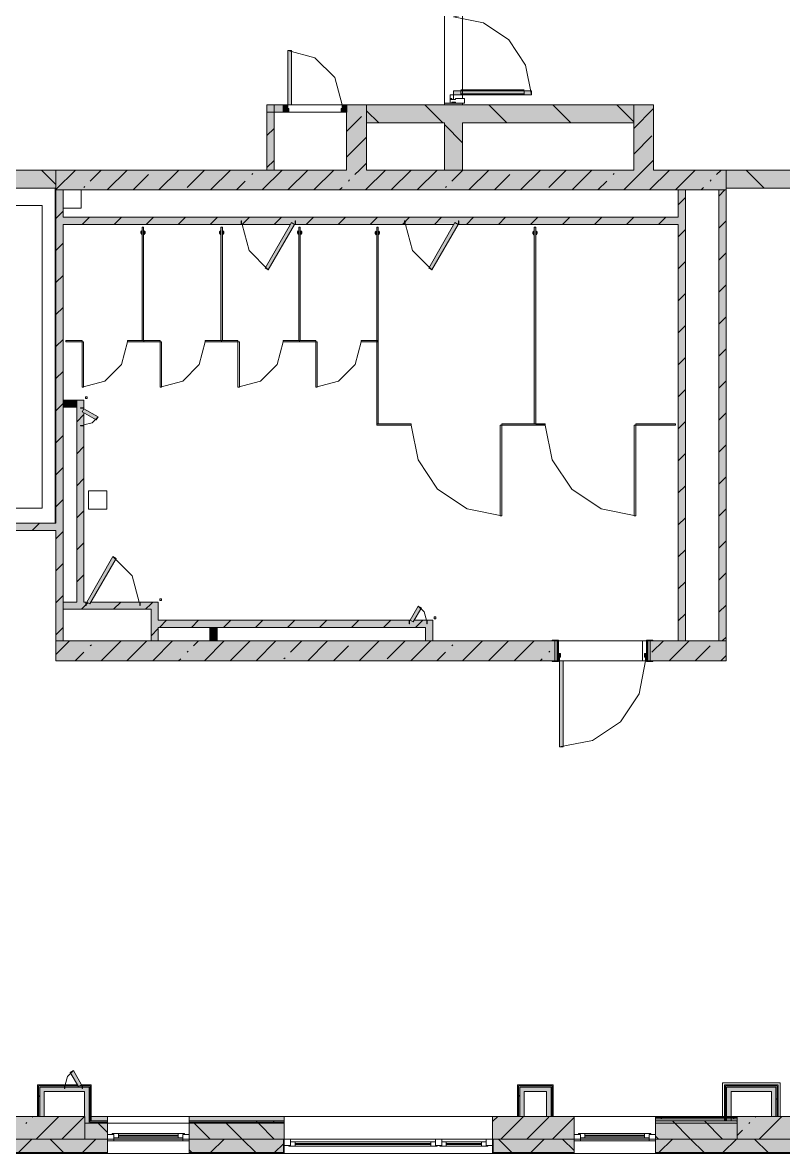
# Model space of a CAD drawing. Header units: millimetres. Extents: x -3817 to 677485, y -22715 to 103890.
# Drawn here: x 14020.1 to 14086.2, y -19605.9 to -19507.6 of the extents above; entities that cross this region are included whole.
import ezdxf

# ---------------------------------------------------------------- set-up
doc = ezdxf.new("R2010")
doc.units = ezdxf.units.MM
doc.layers.add('PDF _Геометрия', color=7, linetype='Continuous', true_color=0x1d1d1d)
doc.layers.add('PDF _Сплошная заливка', color=7, linetype='Continuous', true_color=0xffffff)

msp = doc.modelspace()

# ---------------------------------------------------------------- hatches: boundary and pattern name
at = {"layer": 'PDF _Сплошная заливка', "transparency": 33554559}
h = msp.add_hatch(color=256, dxfattribs=at)
h.paths.add_polyline_path([(14056.741, -19514.742), (14058.315, -19514.742), (14058.315, -19514.585), (14056.741, -19514.585)], flags=0)
h.paths.add_polyline_path([(14057.259, -19499.625), (14058.315, -19499.625), (14058.315, -19498.365), (14056.741, -19498.365), (14056.741, -19499.625)], flags=0)
for points in [[(14048.238, -19520.411), (14049.961, -19520.411), (14049.961, -19514.742), (14048.238, -19514.742), (14048.229, -19520.411)], [(14073.189, -19516.317), (14073.189, -19514.742), (14049.961, -19514.742), (14049.961, -19516.317), (14060.91, -19516.317)], [(14081.228, -19522.144), (14081.228, -19520.411), (14022.962, -19520.411), (14022.962, -19522.144), (14075.517, -19522.144)], [(14077.055, -19561.355), (14077.685, -19561.355), (14077.685, -19522.144), (14077.055, -19522.144), (14077.055, -19549.149)], [(14075.517, -19525.136), (14077.055, -19525.136), (14077.055, -19524.506), (14023.592, -19524.506), (14023.592, -19525.136), (14043.346, -19525.136), (14043.437, -19524.978), (14043.788, -19525.136), (14057.59, -19525.081), (14057.649, -19524.978), (14058, -19525.136), (14060.91, -19525.136)], [(14024.773, -19541.041), (14025.403, -19541.041), (14025.403, -19540.411), (14023.592, -19540.411), (14023.592, -19541.041)], [(14024.773, -19557.969), (14025.403, -19557.953), (14025.403, -19541.522), (14025.246, -19541.431), (14025.403, -19541.041), (14024.773, -19541.041), (14024.773, -19557.953)], [(14025.561, -19558.599), (14031.23, -19558.599), (14031.23, -19557.969), (14026.003, -19557.969), (14025.912, -19558.127), (14025.561, -19557.969), (14023.592, -19557.969), (14023.592, -19558.599), (14024.394, -19558.599)], [(14031.697, -19561.355), (14031.86, -19561.355), (14031.86, -19557.969), (14031.23, -19557.969), (14031.23, -19561.355)], [(14054.73, -19560.174), (14055.087, -19560.174), (14055.087, -19559.544), (14054.112, -19559.544), (14054.021, -19559.701), (14053.749, -19559.544), (14031.86, -19559.544), (14031.86, -19560.174), (14053.749, -19560.174)], [(14021.439, -19602.692), (14021.454, -19602.692), (14021.454, -19600.133), (14021.355, -19600.035), (14021.355, -19602.692)], [(14021.537, -19602.692), (14021.552, -19602.692), (14021.552, -19600.133), (14021.454, -19600.133), (14021.454, -19602.692)], [(14025.843, -19603.184), (14025.942, -19603.086), (14025.942, -19600.133), (14025.843, -19600.133), (14025.843, -19602.692)], [(14025.942, -19603.086), (14026.04, -19603.086), (14026.04, -19600.035), (14025.942, -19600.133), (14025.942, -19602.692)], [(14063.173, -19602.692), (14063.188, -19602.692), (14063.188, -19600.133), (14063.09, -19600.035), (14063.09, -19602.692)], [(14063.271, -19602.692), (14063.287, -19602.692), (14063.287, -19600.133), (14063.188, -19600.133), (14063.188, -19602.692)], [(14066.086, -19602.692), (14066.101, -19602.692), (14066.101, -19600.133), (14066.003, -19600.133), (14066.003, -19602.692)], [(14066.185, -19602.692), (14066.2, -19602.692), (14066.2, -19600.035), (14066.101, -19600.133), (14066.101, -19602.692)], [(14085.642, -19602.692), (14085.657, -19602.692), (14085.657, -19600.133), (14085.559, -19600.133), (14085.559, -19602.692)], [(14082.173, -19602.79), (14082.173, -19602.692), (14075.086, -19602.692), (14075.086, -19602.79), (14075.517, -19602.79)], [(14082.173, -19602.889), (14082.173, -19602.79), (14075.086, -19602.79), (14075.086, -19602.889), (14075.517, -19602.889)], [(14082.821, -19604.66), (14089.259, -19604.66), (14089.259, -19602.692), (14082.173, -19602.692), (14082.173, -19604.66)]]:
    msp.add_hatch(color=256, dxfattribs=at).paths.add_polyline_path(points)
h = msp.add_hatch(color=256, dxfattribs=at)
h.paths.add_polyline_path([(14020.742, -19521.986), (14022.962, -19521.986), (14022.962, -19520.411), (14017.451, -19520.411), (14017.451, -19521.986), (14017.687, -19521.986)], flags=0)
h.paths.add_polyline_path([(14004.223, -19521.986), (14009.577, -19521.986), (14009.577, -19520.411), (14004.223, -19520.411)], flags=0)
h = msp.add_hatch(color=256, dxfattribs=at)
h.paths.add_polyline_path([(14108.668, -19521.986), (14124.691, -19521.986), (14124.691, -19520.411), (14108.668, -19520.411)], flags=0)
h.paths.add_polyline_path([(14090.124, -19521.986), (14097.251, -19521.986), (14097.251, -19520.411), (14081.228, -19520.411), (14081.228, -19521.986)], flags=0)
at = {"layer": 'PDF _Сплошная заливка', "true_color": 0xe2ddcd, "transparency": 33554559}
msp.add_hatch(color=254, dxfattribs=at).paths.add_polyline_path([(14032.013, -19535.356), (14032.013, -19535.23), (14030.596, -19535.23), (14030.596, -19535.356), (14031.697, -19535.356)])
at = {"layer": 'PDF _Сплошная заливка', "transparency": 33554559}
h = msp.add_hatch(color=256, dxfattribs=at)
h.paths.add_polyline_path([(14016.663, -19551.749), (14022.962, -19551.749), (14022.962, -19551.119), (14016.663, -19551.119)], flags=0)
h.paths.add_polyline_path([(14009.183, -19551.749), (14009.183, -19551.119), (14005.798, -19551.119), (14005.798, -19551.749), (14008.947, -19551.749)], flags=0)
h = msp.add_hatch(color=256, dxfattribs=at)
h.paths.add_polyline_path([(14022.962, -19563.087), (14066.347, -19563.087), (14066.347, -19561.355), (14022.962, -19561.355)], flags=0)
h.paths.add_polyline_path([(14081.228, -19563.087), (14081.228, -19561.355), (14074.614, -19561.355), (14074.614, -19563.087), (14075.517, -19563.087)], flags=0)
h = msp.add_hatch(color=256, dxfattribs=at)
h.paths.add_polyline_path([(14025.194, -19600.035), (14025.942, -19600.035), (14026.04, -19599.936), (14025.161, -19599.955), (14025.023, -19600.035)], flags=0)
h.paths.add_polyline_path([(14024.887, -19600.035), (14024.83, -19599.936), (14021.355, -19599.936), (14021.454, -19600.035), (14024.213, -19600.035)], flags=0)
at = {"layer": 'PDF _Сплошная заливка', "true_color": 0xe7e7e7, "transparency": 33554559}
for points in [[(14025.45, -19600.527), (14025.843, -19600.527), (14025.843, -19600.133), (14021.552, -19600.133), (14021.552, -19600.527), (14021.946, -19600.527)], [(14065.609, -19600.527), (14066.003, -19600.527), (14066.003, -19600.133), (14063.287, -19600.133), (14063.287, -19600.527), (14063.68, -19600.527)], [(14085.165, -19600.527), (14085.559, -19600.527), (14085.559, -19600.133), (14081.267, -19600.133), (14081.267, -19600.527), (14081.661, -19600.527)], [(14025.482, -19603.282), (14025.843, -19603.282), (14025.843, -19600.527), (14025.45, -19600.527), (14025.482, -19602.732)]]:
    msp.add_hatch(color=254, dxfattribs=at).paths.add_polyline_path(points)
at = {"layer": 'PDF _Сплошная заливка', "transparency": 33554559}
h = msp.add_hatch(color=256, dxfattribs=at)
h.paths.add_polyline_path([(14217.933, -19604.66), (14220.751, -19604.66), (14220.751, -19603.086), (14216.814, -19603.086), (14216.814, -19604.66)], flags=0)
h.paths.add_polyline_path([(14243.495, -19604.66), (14248.309, -19604.66), (14248.309, -19603.086), (14242.01, -19603.086), (14242.01, -19604.66)], flags=0)
h.paths.add_polyline_path([(14191.618, -19604.66), (14191.618, -19603.086), (14183.35, -19603.086), (14183.35, -19604.66)], flags=0)
h.paths.add_polyline_path([(14138.864, -19604.66), (14149.1, -19604.66), (14149.1, -19603.086), (14138.864, -19603.086)], flags=0)
h.paths.add_polyline_path([(14091.228, -19604.66), (14091.228, -19603.282), (14089.259, -19603.282), (14089.259, -19604.66), (14090.124, -19604.66)], flags=0)
h.paths.add_polyline_path([(14104.731, -19604.66), (14106.581, -19604.66), (14106.581, -19603.282), (14098.314, -19603.282), (14098.314, -19604.66)], flags=0)
h.paths.add_polyline_path([(14174.296, -19604.66), (14176.264, -19604.66), (14176.264, -19603.086), (14174.296, -19603.086)], flags=0)
h.paths.add_polyline_path([(14006.135, -19604.66), (14011.309, -19604.66), (14011.309, -19603.086), (14005.01, -19603.086), (14005.01, -19604.66), (14005.168, -19604.66)], flags=0)
h.paths.add_polyline_path([(14034.537, -19604.66), (14042.804, -19604.66), (14042.804, -19603.282), (14034.537, -19603.282)], flags=0)
h.paths.add_polyline_path([(14025.482, -19604.66), (14027.45, -19604.66), (14027.45, -19603.282), (14025.482, -19603.282)], flags=0)
h.paths.add_polyline_path([(14075.086, -19604.66), (14082.173, -19604.66), (14082.173, -19603.086), (14075.086, -19603.086)], flags=0)
h = msp.add_hatch(color=256, dxfattribs=at)
h.paths.add_polyline_path([(14039, -19603.184), (14042.804, -19603.184), (14042.804, -19603.086), (14034.537, -19603.086), (14034.537, -19603.184), (14035.349, -19603.184)], flags=0)
h.paths.add_polyline_path([(14027.45, -19603.184), (14027.45, -19603.086), (14026.04, -19603.086), (14025.942, -19603.184)], flags=0)
h = msp.add_hatch(color=256, dxfattribs=at)
h.paths.add_polyline_path([(14042.804, -19603.282), (14042.804, -19603.184), (14034.537, -19603.184), (14034.537, -19603.282), (14039, -19603.282)], flags=0)
h.paths.add_polyline_path([(14027.45, -19603.282), (14027.45, -19603.184), (14025.942, -19603.184), (14025.843, -19603.282)], flags=0)
h = msp.add_hatch(color=256, dxfattribs=at)
h.paths.add_polyline_path([(14265.405, -19605.841), (14266.025, -19605.841), (14266.025, -19604.66), (14255.395, -19604.66), (14255.395, -19605.841), (14258.102, -19605.841)], flags=0)
h.paths.add_polyline_path([(14248.309, -19605.841), (14248.309, -19604.66), (14242.01, -19604.66), (14242.01, -19605.841), (14243.495, -19605.841)], flags=0)
h.paths.add_polyline_path([(14144.899, -19605.841), (14149.1, -19605.841), (14149.1, -19604.66), (14138.864, -19604.66), (14138.864, -19605.841), (14141.248, -19605.841)], flags=0)
h.paths.add_polyline_path([(14176.264, -19605.841), (14176.264, -19604.66), (14167.209, -19604.66), (14167.209, -19605.841), (14174.113, -19605.841)], flags=0)
h.paths.add_polyline_path([(14191.618, -19605.841), (14191.618, -19604.66), (14183.35, -19604.66), (14183.35, -19605.841)], flags=0)
h.paths.add_polyline_path([(14209.727, -19605.841), (14220.751, -19605.841), (14220.751, -19604.66), (14209.727, -19604.66)], flags=0)
h.paths.add_polyline_path([(14232.54, -19605.841), (14234.923, -19605.841), (14234.923, -19604.66), (14227.837, -19604.66), (14227.837, -19605.841), (14228.888, -19605.841)], flags=0)
h.paths.add_polyline_path([(14104.731, -19605.841), (14106.581, -19605.841), (14106.581, -19604.66), (14098.314, -19604.66), (14098.314, -19605.841)], flags=0)
h.paths.add_polyline_path([(14124.691, -19605.841), (14131.777, -19605.841), (14131.777, -19604.66), (14124.691, -19604.66)], flags=0)
h.paths.add_polyline_path([(14091.228, -19605.841), (14091.228, -19604.66), (14075.086, -19604.66), (14075.086, -19605.841), (14090.124, -19605.841)], flags=0)
h.paths.add_polyline_path([(14068, -19605.841), (14068, -19604.66), (14060.977, -19604.66), (14060.977, -19605.841), (14064.562, -19605.841)], flags=0)
h.paths.add_polyline_path([(13983.594, -19605.841), (13997.924, -19605.841), (13997.924, -19604.66), (13983.594, -19604.66)], flags=0)
h.paths.add_polyline_path([(14020.742, -19605.841), (14027.45, -19605.841), (14027.45, -19604.66), (14018.396, -19604.66), (14018.396, -19605.841)], flags=0)
h.paths.add_polyline_path([(14009.787, -19605.841), (14011.309, -19605.841), (14011.309, -19604.66), (14005.01, -19604.66), (14005.01, -19605.841), (14006.135, -19605.841)], flags=0)
h.paths.add_polyline_path([(14034.537, -19605.841), (14042.741, -19605.841), (14042.741, -19604.66), (14034.537, -19604.66)], flags=0)

# ---------------------------------------------------------------- linework, layer by layer
at = {"layer": 'PDF _Геометрия', "color": 7, "lineweight": 9}
for points in [[(14057.693, -19514.585), (14056.741, -19514.585), (14056.741, -19499.625), (14057.693, -19499.625)], [(14058.315, -19500.002), (14058.315, -19514.208)], [(14042.726, -19515.372), (14048.229, -19515.372), (14048.229, -19520.411), (14022.962, -19520.411), (14022.962, -19522.144)], [(14023.592, -19522.144), (14081.228, -19522.144), (14081.228, -19520.411), (14074.921, -19520.411), (14074.921, -19514.742), (14073.189, -19514.742), (14073.189, -19520.411), (14058.315, -19520.411), (14058.315, -19516.317), (14073.189, -19516.317), (14073.189, -19514.742), (14049.961, -19514.742), (14049.961, -19516.317), (14056.741, -19516.317), (14056.741, -19520.411), (14049.961, -19520.411), (14049.961, -19514.742), (14048.229, -19514.742), (14043.435, -19514.742)], [(14048.229, -19514.807), (14048.294, -19514.742)], [(14051.028, -19516.317), (14049.961, -19515.25)], [(14056.595, -19516.317), (14055.021, -19514.742)], [(14062.163, -19516.317), (14060.588, -19514.742)], [(14067.731, -19516.317), (14066.156, -19514.742)], [(14073.189, -19516.208), (14071.723, -19514.742)], [(14073.189, -19516.787), (14074.921, -19515.055)], [(14048.229, -19517.052), (14049.523, -19515.757)], [(14058.315, -19518.037), (14056.741, -19516.462)], [(14041.308, -19517.419), (14041.938, -19516.789)], [(14048.229, -19519.297), (14049.961, -19517.564)], [(14073.189, -19519.032), (14074.78, -19517.441)], [(14072.322, -19522.144), (14074.054, -19520.411), (14074.921, -19519.544)], [(14017.687, -19521.986), (14022.962, -19521.986), (14022.962, -19520.411), (14017.687, -19520.411)], [(14022.962, -19521.657), (14021.717, -19520.411)], [(14022.962, -19522.114), (14024.665, -19520.411)], [(14025.951, -19521.37), (14026.91, -19520.411)], [(14027.422, -19522.144), (14029.155, -19520.411)], [(14031.912, -19522.144), (14033.645, -19520.411)], [(14034.37, -19521.931), (14035.89, -19520.411)], [(14036.402, -19522.144), (14038.135, -19520.411)], [(14040.892, -19522.144), (14042.624, -19520.411)], [(14041.308, -19520.202), (14041.938, -19519.573)], [(14043.137, -19522.144), (14044.869, -19520.411)], [(14045.382, -19522.144), (14047.114, -19520.411)], [(14048.962, -19520.809), (14049.359, -19520.411), (14049.961, -19519.809)], [(14049.872, -19522.144), (14051.604, -19520.411)], [(14052.117, -19522.144), (14053.849, -19520.411)], [(14054.362, -19522.144), (14056.094, -19520.411)], [(14056.741, -19520.411), (14058.315, -19520.411)], [(14057.381, -19521.37), (14058.339, -19520.411)], [(14058.852, -19522.144), (14060.584, -19520.411)], [(14063.342, -19522.144), (14065.074, -19520.411)], [(14065.8, -19521.931), (14067.319, -19520.411)], [(14067.832, -19522.144), (14069.564, -19520.411)], [(14074.567, -19522.144), (14076.299, -19520.411)], [(14076.812, -19522.144), (14078.544, -19520.411)], [(14080.392, -19520.809), (14080.789, -19520.411)], [(14084.535, -19521.986), (14082.96, -19520.411)], [(14029.667, -19522.144), (14031.002, -19520.809)], [(14038.647, -19522.144), (14039.421, -19521.37)], [(14039.982, -19520.809), (14040.076, -19520.715)], [(14048.401, -19521.37), (14048.494, -19521.276)], [(14061.097, -19522.144), (14062.432, -19520.809)], [(14070.077, -19522.144), (14070.851, -19521.37)], [(14071.412, -19520.809), (14071.505, -19520.715)], [(14079.831, -19521.37), (14079.924, -19521.276)], [(14058, -19525.136), (14077.055, -19525.136), (14077.055, -19561.355), (14077.685, -19561.355), (14077.685, -19522.144), (14077.055, -19522.144), (14077.055, -19524.506), (14058, -19524.506), (14053.276, -19524.506), (14043.788, -19524.506), (14039.064, -19524.506), (14023.592, -19524.506), (14023.592, -19522.144), (14022.962, -19522.144), (14022.962, -19551.119), (14016.9, -19551.119)], [(14025.167, -19522.144), (14023.592, -19522.144), (14023.592, -19523.718)], [(14025.167, -19522.144), (14023.71, -19522.144), (14025.167, -19522.144)], [(14025.39, -19521.931), (14025.483, -19521.838)], [(14047.627, -19522.144), (14047.84, -19521.931)], [(14056.82, -19521.931), (14056.913, -19521.838)], [(14079.057, -19522.144), (14079.27, -19521.931)], [(14080.598, -19522.669), (14081.124, -19522.144)], [(14077.055, -19523.429), (14077.685, -19522.799)], [(14010.286, -19523.502), (14021.781, -19523.502), (14021.781, -19549.8), (14009.971, -19549.8), (14009.971, -19523.502)], [(14022.962, -19524.629), (14023.592, -19523.999)], [(14066.11, -19561.355), (14023.592, -19561.355), (14023.592, -19541.041), (14024.773, -19541.041), (14024.773, -19540.411), (14023.592, -19540.411), (14023.592, -19525.136), (14039.064, -19525.136), (14043.346, -19525.136)], [(14025.24, -19525.136), (14025.87, -19524.506)], [(14028.024, -19525.136), (14028.654, -19524.506)], [(14030.807, -19525.136), (14031.437, -19524.506)], [(14033.591, -19525.136), (14034.221, -19524.506)], [(14036.375, -19525.136), (14037.005, -19524.506)], [(14039.159, -19525.136), (14039.789, -19524.506)], [(14041.943, -19525.136), (14042.572, -19524.506)], [(14043.788, -19525.136), (14053.276, -19525.136), (14057.558, -19525.136)], [(14044.726, -19525.136), (14045.356, -19524.506)], [(14047.51, -19525.136), (14048.14, -19524.506)], [(14050.294, -19525.136), (14050.924, -19524.506)], [(14053.078, -19525.136), (14053.708, -19524.506)], [(14055.862, -19525.136), (14056.491, -19524.506)], [(14058.645, -19525.136), (14059.275, -19524.506)], [(14061.429, -19525.136), (14062.059, -19524.506)], [(14064.213, -19525.136), (14064.843, -19524.506)], [(14066.997, -19525.136), (14067.627, -19524.506)], [(14069.78, -19525.136), (14070.41, -19524.506)], [(14072.564, -19525.136), (14073.194, -19524.506)], [(14075.348, -19525.136), (14075.978, -19524.506)], [(14080.598, -19525.453), (14081.228, -19524.823)], [(14030.412, -19525.693), (14030.342, -19525.79), (14030.342, -19525.91), (14030.412, -19526.006)], [(14030.442, -19525.766), (14030.407, -19525.85), (14030.442, -19525.934)], [(14030.61, -19525.934), (14030.645, -19525.85), (14030.61, -19525.766)], [(14030.64, -19526.006), (14030.71, -19525.91), (14030.71, -19525.79), (14030.64, -19525.693)], [(14037.259, -19525.693), (14037.189, -19525.79), (14037.189, -19525.91), (14037.259, -19526.006)], [(14037.289, -19525.766), (14037.255, -19525.85), (14037.289, -19525.934)], [(14037.457, -19525.934), (14037.492, -19525.85), (14037.457, -19525.766)], [(14037.487, -19526.006), (14037.557, -19525.91), (14037.557, -19525.79), (14037.487, -19525.693)], [(14044.028, -19525.693), (14043.957, -19525.79), (14043.957, -19525.91), (14044.028, -19526.006)], [(14044.058, -19525.766), (14044.023, -19525.85), (14044.058, -19525.934)], [(14044.226, -19525.934), (14044.26, -19525.85), (14044.226, -19525.766)], [(14044.256, -19526.006), (14044.326, -19525.91), (14044.326, -19525.79), (14044.256, -19525.693)], [(14050.796, -19525.717), (14050.726, -19525.814), (14050.726, -19525.934), (14050.796, -19526.031)], [(14050.826, -19525.79), (14050.791, -19525.874), (14050.826, -19525.958)], [(14050.994, -19525.958), (14051.029, -19525.874), (14050.994, -19525.79)], [(14051.024, -19526.031), (14051.094, -19525.934), (14051.094, -19525.814), (14051.024, -19525.717)], [(14064.501, -19525.717), (14064.43, -19525.814), (14064.43, -19525.934), (14064.501, -19526.031)], [(14064.53, -19525.79), (14064.496, -19525.874), (14064.53, -19525.958)], [(14064.698, -19525.958), (14064.733, -19525.874), (14064.698, -19525.79)], [(14064.728, -19526.031), (14064.799, -19525.934), (14064.799, -19525.814), (14064.728, -19525.717)], [(14077.055, -19526.212), (14077.685, -19525.583)], [(14022.962, -19527.413), (14023.592, -19526.783)], [(14077.055, -19528.996), (14077.685, -19528.366)], [(14080.598, -19528.237), (14081.228, -19527.607)], [(14022.962, -19530.197), (14023.592, -19529.567)], [(14077.055, -19531.78), (14077.685, -19531.15)], [(14080.598, -19531.021), (14081.228, -19530.391)], [(14022.962, -19532.981), (14023.592, -19532.351)], [(14080.598, -19533.805), (14081.228, -19533.175)], [(14077.055, -19534.564), (14077.685, -19533.934)], [(14022.962, -19535.765), (14023.592, -19535.135)], [(14025.242, -19539.293), (14025.242, -19535.356), (14025.368, -19535.356), (14025.368, -19539.293), (14025.242, -19539.293), (14027.21, -19538.765), (14028.651, -19537.324), (14029.179, -19535.356)], [(14032.013, -19539.293), (14032.013, -19535.356), (14032.139, -19535.356), (14032.139, -19539.293), (14032.013, -19539.293), (14033.982, -19538.765), (14035.423, -19537.324), (14035.95, -19535.356)], [(14038.785, -19539.293), (14038.785, -19535.356), (14038.911, -19535.356), (14038.911, -19539.293), (14038.785, -19539.293), (14040.753, -19538.765), (14042.194, -19537.324), (14042.721, -19535.356)], [(14045.556, -19539.293), (14045.556, -19535.356), (14045.682, -19535.356), (14045.682, -19539.293), (14045.556, -19539.293), (14047.524, -19538.765), (14048.965, -19537.324), (14049.493, -19535.356)], [(14080.598, -19536.588), (14081.228, -19535.958)], [(14077.055, -19537.348), (14077.685, -19536.718)], [(14022.962, -19538.548), (14023.592, -19537.918)], [(14080.598, -19539.372), (14081.228, -19538.742)], [(14077.055, -19540.131), (14077.685, -19539.502)], [(14022.962, -19541.332), (14023.592, -19540.702), (14023.884, -19540.411), (14023.592, -19540.702)], [(14025.403, -19541.159), (14025.403, -19541.041), (14025.403, -19540.411), (14023.592, -19540.411), (14023.592, -19541.041), (14024.773, -19541.041), (14024.773, -19557.969), (14023.592, -19557.969), (14023.592, -19558.599), (14025.561, -19558.599), (14030.285, -19558.599), (14031.23, -19558.599), (14031.23, -19561.355), (14031.86, -19561.355), (14031.86, -19560.174), (14055.087, -19560.174), (14055.087, -19561.355), (14055.717, -19561.355), (14055.717, -19559.544), (14055.087, -19559.544), (14055.245, -19559.544)], [(14024.773, -19542.655), (14024.773, -19541.08)], [(14024.773, -19542.305), (14025.403, -19541.675)], [(14025.561, -19557.969), (14025.403, -19557.969), (14025.403, -19541.522), (14025.403, -19542.655)], [(14080.598, -19542.156), (14081.228, -19541.526)], [(14053.839, -19542.592), (14054.439, -19545.605), (14056.145, -19548.159), (14058.7, -19549.866), (14061.713, -19550.465), (14061.587, -19550.465), (14061.587, -19542.592), (14061.713, -19542.592), (14061.713, -19550.465)], [(14065.492, -19542.592), (14066.092, -19545.605), (14067.798, -19548.159), (14070.353, -19549.866), (14073.366, -19550.465), (14073.24, -19550.465), (14073.24, -19542.592), (14073.366, -19542.592), (14073.366, -19550.465)], [(14077.055, -19542.915), (14077.685, -19542.285)], [(14022.962, -19544.116), (14023.592, -19543.486)], [(14024.773, -19545.089), (14025.403, -19544.459)], [(14077.055, -19545.699), (14077.685, -19545.069)], [(14080.598, -19544.94), (14081.228, -19544.31)], [(14022.962, -19546.9), (14023.592, -19546.27)], [(14024.773, -19547.872), (14025.403, -19547.243)], [(14077.055, -19548.483), (14077.685, -19547.853)], [(14080.598, -19547.723), (14081.228, -19547.093)], [(14022.962, -19549.683), (14023.592, -19549.054)], [(14080.598, -19550.507), (14081.228, -19549.877)], [(14024.773, -19550.656), (14025.403, -19550.026)], [(14077.055, -19551.267), (14077.685, -19550.637)], [(14016.9, -19551.749), (14022.962, -19551.749), (14022.962, -19561.355), (14023.592, -19561.355)], [(14020.897, -19551.749), (14021.527, -19551.119)], [(14022.962, -19552.467), (14023.592, -19551.837)], [(14024.773, -19553.44), (14025.403, -19552.81)], [(14080.598, -19553.291), (14081.228, -19552.661)], [(14077.055, -19554.05), (14077.685, -19553.42)], [(14022.962, -19555.251), (14023.592, -19554.621)], [(14024.773, -19556.224), (14025.403, -19555.594)], [(14080.598, -19556.075), (14081.228, -19555.445)], [(14077.055, -19556.834), (14077.685, -19556.204)], [(14022.962, -19558.035), (14023.592, -19557.405)], [(14025.182, -19558.599), (14025.749, -19558.032)], [(14053.749, -19559.544), (14031.86, -19559.544), (14031.86, -19557.969), (14031.23, -19557.969), (14030.285, -19557.969), (14026.003, -19557.969)], [(14027.966, -19558.599), (14028.596, -19557.969)], [(14030.75, -19558.599), (14031.23, -19558.119), (14031.379, -19557.969)], [(14080.598, -19558.859), (14081.228, -19558.229)], [(14031.959, -19560.174), (14032.588, -19559.544)], [(14034.742, -19560.174), (14035.372, -19559.544)], [(14037.526, -19560.174), (14038.156, -19559.544)], [(14040.31, -19560.174), (14040.94, -19559.544)], [(14043.094, -19560.174), (14043.724, -19559.544)], [(14045.877, -19560.174), (14046.507, -19559.544)], [(14048.661, -19560.174), (14049.291, -19559.544)], [(14051.445, -19560.174), (14052.075, -19559.544)], [(14054.229, -19560.174), (14054.859, -19559.544)], [(14077.055, -19559.618), (14077.685, -19558.988)], [(14022.962, -19560.819), (14023.592, -19560.189)], [(14031.23, -19560.903), (14031.86, -19560.273)], [(14036.345, -19561.355), (14036.968, -19560.732)], [(14055.087, -19560.174), (14053.67, -19560.174)], [(14022.962, -19562.523), (14024.131, -19561.355)], [(14022.962, -19561.355), (14022.962, -19563.087), (14066.11, -19563.087)], [(14025.951, -19561.779), (14026.044, -19561.686)], [(14026.889, -19563.087), (14028.621, -19561.355)], [(14029.134, -19563.087), (14030.866, -19561.355)], [(14031.379, -19563.087), (14033.111, -19561.355)], [(14034.931, -19561.779), (14035.356, -19561.355)], [(14035.869, -19563.087), (14037.601, -19561.355)], [(14038.114, -19563.087), (14039.846, -19561.355)], [(14040.359, -19563.087), (14042.091, -19561.355)], [(14043.35, -19562.341), (14044.336, -19561.355)], [(14044.849, -19563.087), (14046.581, -19561.355)], [(14047.093, -19563.087), (14048.401, -19561.779)], [(14049.338, -19563.087), (14051.071, -19561.355)], [(14051.768, -19562.902), (14053.316, -19561.355)], [(14053.828, -19563.087), (14055.561, -19561.355)], [(14057.381, -19561.779), (14057.474, -19561.686)], [(14058.318, -19563.087), (14060.051, -19561.355)], [(14060.563, -19563.087), (14062.296, -19561.355)], [(14062.808, -19563.087), (14064.541, -19561.355)], [(14066.347, -19563.087), (14066.347, -19561.355)], [(14066.662, -19561.355), (14074.299, -19561.355)], [(14074.614, -19561.355), (14074.614, -19563.087)], [(14074.78, -19562.341), (14075.766, -19561.355)], [(14074.85, -19563.087), (14081.228, -19563.087), (14081.228, -19561.355), (14080.598, -19561.355), (14077.685, -19561.355)], [(14077.055, -19561.355), (14074.85, -19561.355)], [(14076.278, -19563.087), (14078.011, -19561.355)], [(14078.523, -19563.087), (14079.831, -19561.779)], [(14080.886, -19561.355), (14081.228, -19561.012)], [(14024.644, -19563.087), (14025.39, -19562.341)], [(14034.37, -19562.341), (14034.463, -19562.247)], [(14056.073, -19563.087), (14056.82, -19562.341)], [(14065.8, -19562.341), (14065.893, -19562.247)], [(14080.768, -19563.087), (14081.228, -19562.627)], [(14033.624, -19563.087), (14033.809, -19562.902)], [(14042.789, -19562.902), (14042.882, -19562.809)], [(14065.053, -19563.087), (14065.238, -19562.902)], [(14074.299, -19563.087), (14067.055, -19563.087)], [(14005.955, -19602.692), (14021.355, -19602.692), (14021.355, -19600.527), (14021.355, -19600.035), (14021.355, -19599.936), (14024.83, -19599.936), (14023.698, -19599.936)], [(14021.454, -19602.692), (14021.454, -19600.527), (14021.454, -19600.133), (14021.454, -19600.035), (14024.887, -19600.035)], [(14021.552, -19602.692), (14021.552, -19600.527), (14021.552, -19600.133), (14025.843, -19600.133), (14025.843, -19600.527), (14025.843, -19602.692), (14025.843, -19603.184), (14025.843, -19603.282), (14027.45, -19603.282), (14027.45, -19602.692), (14026.04, -19602.692), (14063.09, -19602.692), (14063.09, -19600.527), (14063.09, -19600.035)], [(14025.023, -19600.035), (14025.942, -19600.035), (14025.942, -19600.133), (14025.942, -19600.527), (14025.942, -19602.692), (14025.942, -19603.086), (14025.942, -19603.184), (14027.45, -19603.184)], [(14025.194, -19599.936), (14026.04, -19599.936), (14026.04, -19600.035), (14026.04, -19600.527), (14026.04, -19602.692), (14026.04, -19603.086), (14027.45, -19603.086)], [(14063.09, -19600.527), (14063.09, -19600.035), (14063.09, -19599.936), (14066.2, -19599.936), (14066.2, -19600.035), (14066.2, -19600.527), (14066.2, -19602.692), (14081.07, -19602.692)], [(14063.188, -19602.692), (14063.188, -19600.527), (14063.188, -19600.133), (14063.188, -19600.035), (14066.101, -19600.035), (14066.101, -19600.133), (14066.101, -19600.527), (14066.101, -19602.692)], [(14066.003, -19602.692), (14066.003, -19600.527), (14066.003, -19600.133), (14063.287, -19600.133), (14063.287, -19600.527), (14063.287, -19602.692)], [(14081.661, -19602.692), (14085.165, -19602.692), (14085.165, -19600.527), (14081.661, -19600.527), (14081.661, -19603.086), (14081.07, -19603.086), (14081.07, -19600.527), (14081.07, -19600.035), (14081.07, -19599.936), (14085.755, -19599.936), (14085.755, -19600.035), (14085.755, -19600.527), (14085.755, -19602.692), (14124.526, -19602.692), (14124.533, -19602.692), (14124.691, -19602.692)], [(14081.169, -19603.086), (14081.169, -19600.527), (14081.169, -19600.133), (14081.169, -19600.035), (14085.657, -19600.035), (14085.657, -19600.133), (14085.657, -19600.527), (14085.657, -19602.692)], [(14085.559, -19602.692), (14085.559, -19600.527), (14085.559, -19600.133), (14081.267, -19600.133), (14081.267, -19600.527), (14081.267, -19603.086)], [(14021.552, -19600.977), (14021.454, -19600.878), (14021.355, -19600.78)], [(14025.273, -19600.527), (14023.698, -19600.527)], [(14063.287, -19600.954), (14063.188, -19600.856), (14063.09, -19600.757)], [(14085.559, -19601.223), (14085.657, -19601.124), (14085.755, -19601.026)], [(14081.267, -19602.232), (14081.169, -19602.134), (14081.07, -19602.035)], [(14020.9, -19602.75), (14020.959, -19602.692)], [(14021.235, -19604.66), (14023.204, -19602.692)], [(14023.48, -19604.66), (14025.448, -19602.692)], [(14025.843, -19602.478), (14025.942, -19602.38), (14026.04, -19602.281)], [(14034.537, -19605.865), (14036.937, -19605.865), (14042.765, -19605.865), (14042.765, -19604.66), (14042.804, -19604.66), (14042.804, -19605.904), (14034.537, -19605.904), (14034.537, -19604.66), (14042.741, -19604.66), (14042.765, -19604.66), (14042.804, -19604.66), (14042.804, -19603.282), (14034.537, -19603.282), (14034.537, -19602.692), (14042.804, -19602.692), (14042.804, -19603.282), (14034.537, -19603.282), (14034.537, -19604.66), (14034.537, -19605.904), (14038.474, -19605.904)], [(14034.537, -19603.086), (14042.804, -19603.086)], [(14041.939, -19604.66), (14040.561, -19603.282), (14040.462, -19603.184), (14040.364, -19603.086)], [(14041.742, -19603.282), (14041.84, -19603.184), (14041.939, -19603.086)], [(14060.914, -19603.146), (14061.368, -19602.692)], [(14061.645, -19604.66), (14063.613, -19602.692)], [(14063.89, -19604.66), (14065.8, -19602.75)], [(14066.135, -19604.66), (14068, -19602.795)], [(14072.724, -19605.904), (14075.086, -19605.904), (14075.086, -19604.66), (14075.086, -19603.086), (14082.173, -19603.086), (14082.173, -19604.66), (14075.086, -19604.66), (14075.086, -19605.904), (14091.228, -19605.904), (14091.228, -19604.66), (14098.314, -19604.66), (14091.228, -19604.66), (14091.228, -19605.904), (14095.952, -19605.904)], [(14082.173, -19602.79), (14075.086, -19602.79)], [(14082.173, -19602.889), (14075.086, -19602.889)], [(14075.541, -19602.889), (14075.639, -19602.79), (14075.738, -19602.692)], [(14079.309, -19605.841), (14078.128, -19604.66), (14076.553, -19603.086)], [(14080.912, -19604.66), (14079.337, -19603.086)], [(14081.924, -19602.889), (14081.825, -19602.79), (14081.727, -19602.692)], [(14082.173, -19603.138), (14082.121, -19603.086)], [(14083.76, -19602.75), (14083.818, -19602.692)], [(14084.095, -19604.66), (14086.063, -19602.692)], [(14027.45, -19604.66), (14034.537, -19604.66), (14027.45, -19604.66), (14025.482, -19604.66), (14018.396, -19604.66), (14018.396, -19605.904), (14027.45, -19605.904), (14027.45, -19604.66), (14025.482, -19604.66), (14025.482, -19603.282), (14027.45, -19603.282), (14027.45, -19604.66), (14027.45, -19605.904), (14032.175, -19605.904)], [(14020.339, -19603.312), (14020.432, -19603.218)], [(14027.45, -19604.091), (14026.642, -19603.282)], [(14034.537, -19603.184), (14042.804, -19603.184)], [(14036.371, -19604.66), (14034.993, -19603.282)], [(14040.336, -19605.841), (14039.155, -19604.66), (14037.777, -19603.282)], [(14082.173, -19604.337), (14082.637, -19603.873)], [(14083.198, -19603.312), (14083.292, -19603.218)], [(14019.696, -19605.841), (14020.877, -19604.66)], [(14023.633, -19605.841), (14022.452, -19604.66)], [(14025.264, -19605.841), (14026.445, -19604.66)], [(14028.001, -19604.251), (14027.45, -19604.251)], [(14027.45, -19604.802), (14034.537, -19604.802)], [(14027.844, -19604.172), (14034.143, -19604.172)], [(14028.395, -19604.172), (14028.395, -19604.566)], [(14028.395, -19604.33), (14033.592, -19604.33)], [(14033.592, -19604.408), (14028.395, -19604.408)], [(14033.592, -19604.172), (14033.592, -19604.566)], [(14034.537, -19604.251), (14033.986, -19604.251)], [(14042.765, -19604.66), (14042.741, -19604.66), (14042.741, -19605.841), (14036.937, -19605.841), (14034.537, -19605.841)], [(14042.741, -19604.66), (14036.937, -19604.66), (14034.537, -19604.66)], [(14036.399, -19605.841), (14037.58, -19604.66)], [(14041.967, -19605.841), (14042.741, -19605.067)], [(14060.91, -19604.66), (14042.804, -19604.66), (14060.914, -19604.66)], [(14043.355, -19604.66), (14060.363, -19604.66)], [(14043.749, -19605.29), (14043.749, -19604.897)], [(14043.749, -19605.054), (14055.56, -19605.054)], [(14055.56, -19605.29), (14055.56, -19604.897)], [(14056.898, -19605.29), (14056.898, -19604.897)], [(14056.898, -19605.054), (14059.969, -19605.054)], [(14059.969, -19605.29), (14059.969, -19604.897)], [(14060.953, -19604.66), (14060.953, -19605.865), (14063.314, -19605.865), (14068, -19605.865)], [(14060.977, -19604.66), (14060.977, -19605.841), (14063.314, -19605.841), (14068, -19605.841)], [(14062.606, -19605.841), (14061.425, -19604.66)], [(14064.237, -19605.841), (14065.418, -19604.66)], [(14068, -19605.668), (14066.993, -19604.66)], [(14068.551, -19604.251), (14068, -19604.251)], [(14068, -19604.66), (14075.086, -19604.66), (14068, -19604.66), (14068, -19605.904), (14070.362, -19605.904)], [(14068, -19604.802), (14075.086, -19604.802)], [(14068.394, -19604.172), (14074.693, -19604.172)], [(14068.945, -19604.172), (14068.945, -19604.566)], [(14068.945, -19604.33), (14074.142, -19604.33)], [(14074.142, -19604.408), (14068.945, -19604.408)], [(14074.142, -19604.172), (14074.142, -19604.566)], [(14075.086, -19604.251), (14074.535, -19604.251)], [(14075.344, -19604.66), (14075.086, -19604.403)], [(14091.228, -19604.66), (14089.259, -19604.66), (14082.173, -19604.66), (14075.086, -19604.66)], [(14075.372, -19605.841), (14076.553, -19604.66)], [(14080.94, -19605.841), (14082.121, -19604.66)], [(14084.876, -19605.841), (14083.695, -19604.66)], [(14018.396, -19605.841), (14027.45, -19605.841)], [(14018.396, -19605.865), (14027.45, -19605.865)], [(14034.537, -19605.904), (14027.45, -19605.904)], [(14034.768, -19605.841), (14034.537, -19605.61)], [(14040.836, -19605.904), (14045.56, -19605.904)], [(14042.804, -19605.211), (14043.355, -19605.211)], [(14056.111, -19605.29), (14043.198, -19605.29)], [(14055.56, -19605.133), (14043.749, -19605.133)], [(14053.827, -19605.904), (14056.188, -19605.904)], [(14060.52, -19605.29), (14056.347, -19605.29)], [(14059.969, -19605.133), (14056.898, -19605.133)], [(14058.55, -19605.904), (14060.91, -19605.904)], [(14060.363, -19605.211), (14060.914, -19605.211)], [(14075.086, -19605.904), (14068, -19605.904)], [(14075.086, -19605.841), (14091.228, -19605.841)], [(14075.086, -19605.865), (14091.228, -19605.865)]]:
    msp.add_lwpolyline(points, dxfattribs=at)
at = {"layer": 'PDF _Геометрия', "color": 253, "lineweight": 9, "true_color": 0xaaaaaa}
for points in [[(14057.221, -19513.876), (14057.536, -19513.876), (14057.221, -19513.876), (14057.536, -19513.876), (14057.221, -19513.876), (14057.221, -19514.27), (14057.221, -19513.93), (14057.221, -19514.27), (14057.536, -19514.27), (14057.536, -19513.876), (14064.307, -19513.876), (14063.792, -19511.285), (14062.324, -19509.088), (14060.127, -19507.62), (14057.536, -19507.105), (14060.127, -19506.589), (14062.324, -19505.121), (14063.792, -19502.925), (14064.307, -19500.333), (14057.536, -19500.333), (14057.221, -19500.333), (14057.221, -19499.94), (14057.536, -19499.94)], [(14047.844, -19514.742), (14047.211, -19512.38), (14045.482, -19510.651), (14043.12, -19510.018)], [(14063.677, -19513.451), (14058.166, -19513.451)], [(14058.166, -19513.876), (14058.166, -19513.522)], [(14063.677, -19513.876), (14063.677, -19513.522)], [(14057.221, -19513.93), (14057.221, -19514.27)], [(14057.536, -19514.27), (14057.536, -19513.93)], [(14063.677, -19513.797), (14058.166, -19513.797)], [(14041.938, -19520.411), (14048.229, -19520.411), (14048.229, -19515.372)], [(14047.923, -19515.372), (14043.041, -19515.372), (14047.923, -19515.372)], [(14043.435, -19514.742), (14047.923, -19514.742), (14043.12, -19514.742)], [(14048.229, -19514.742), (14056.741, -19514.742)], [(14058.315, -19514.742), (14074.921, -19514.742), (14074.921, -19520.411), (14097.265, -19520.411)], [(14017.687, -19520.411), (14041.308, -19520.411)], [(14016.9, -19551.108), (14022.884, -19551.108), (14022.884, -19521.986)], [(14066.185, -19602.692), (14080.913, -19602.692), (14080.913, -19599.771), (14085.921, -19599.771), (14085.921, -19602.692), (14124.533, -19602.692), (14124.533, -19521.986), (14108.668, -19521.986), (14108.668, -19521.642)], [(14097.251, -19521.642), (14097.251, -19521.986), (14081.228, -19521.986)], [(14043.346, -19525.136), (14023.592, -19525.136), (14023.592, -19540.411), (14025.403, -19540.411), (14025.403, -19541.159)], [(14039.143, -19525.136), (14039.755, -19527.419), (14041.426, -19529.09)], [(14057.558, -19525.136), (14043.71, -19525.136)], [(14053.355, -19525.136), (14053.967, -19527.419), (14055.638, -19529.09)], [(14077.055, -19561.355), (14077.055, -19525.136), (14057.922, -19525.136)], [(14081.228, -19531.539), (14081.228, -19563.087), (14074.85, -19563.087)], [(14025.403, -19541.522), (14025.403, -19557.953)], [(14025.403, -19542.576), (14026.112, -19542.386), (14026.631, -19541.867)], [(14065.874, -19563.087), (14066.11, -19563.087), (14022.962, -19563.087), (14022.962, -19551.749), (14016.9, -19551.749)], [(14030.206, -19557.969), (14029.594, -19555.686), (14027.923, -19554.014)], [(14026.003, -19557.969), (14031.86, -19557.969)], [(14055.166, -19559.544), (14054.976, -19558.835), (14054.457, -19558.316)], [(14031.86, -19559.544), (14053.749, -19559.544)], [(14054.112, -19559.544), (14055.717, -19559.544), (14055.717, -19561.355), (14065.874, -19561.355)], [(14074.299, -19563.087), (14067.055, -19563.087), (14073.945, -19563.087), (14073.945, -19561.355), (14074.299, -19561.355)], [(14074.85, -19561.355), (14075.517, -19561.355)], [(14074.22, -19563.087), (14073.651, -19565.95), (14072.029, -19568.376), (14069.603, -19569.998), (14066.74, -19570.567)], [(14023.777, -19599.936), (14023.967, -19599.227), (14024.485, -19598.709)], [(14085.921, -19602.692), (14085.921, -19599.771), (14080.913, -19599.771), (14080.913, -19602.692)], [(14006.135, -19602.692), (14020.994, -19602.692), (14021.355, -19602.692)], [(14021.946, -19602.692), (14025.45, -19602.692)], [(14026.04, -19602.692), (14063.09, -19602.692)], [(14063.68, -19602.692), (14065.609, -19602.692)]]:
    msp.add_lwpolyline(points, dxfattribs=at)
for points in [[(14043.12, -19510.018), (14043.12, -19514.742), (14043.435, -19514.742), (14043.435, -19510.018)], [(14057.536, -19513.522), (14057.536, -19513.876), (14064.307, -19513.876), (14064.307, -19513.522), (14057.536, -19513.522), (14057.536, -19513.876), (14064.307, -19513.876), (14064.307, -19513.522)], [(14057.536, -19513.93), (14057.536, -19514.27)], [(14042.923, -19515.372), (14042.923, -19514.742), (14042.726, -19514.742), (14042.726, -19515.372)], [(14043.12, -19514.742), (14042.923, -19514.742), (14042.923, -19515.372), (14043.199, -19515.372), (14043.199, -19515.057), (14043.12, -19515.057)], [(14047.844, -19514.742), (14047.844, -19515.057), (14047.766, -19515.057), (14047.766, -19515.372), (14048.041, -19515.372), (14048.041, -19514.742)], [(14048.041, -19515.372), (14048.238, -19515.372), (14048.238, -19514.742), (14048.041, -19514.742)], [(14025.167, -19523.718), (14025.167, -19522.144), (14023.592, -19522.144), (14023.592, -19523.718)], [(14025.167, -19522.144), (14025.167, -19523.718), (14023.592, -19523.718), (14023.592, -19522.144)], [(14025.167, -19523.718), (14025.167, -19522.144), (14023.592, -19522.144), (14023.592, -19523.718)], [(14025.167, -19522.144), (14025.167, -19523.718), (14023.592, -19523.718), (14023.592, -19522.144)], [(14039.103, -19524.821), (14039.064, -19524.821), (14039.064, -19525.136), (14039.103, -19525.136)], [(14041.426, -19529.09), (14043.71, -19525.136), (14043.437, -19524.978), (14041.153, -19528.933)], [(14043.749, -19524.821), (14043.749, -19525.136), (14043.788, -19525.136), (14043.788, -19524.821)], [(14053.316, -19524.821), (14053.276, -19524.821), (14053.276, -19525.136), (14053.316, -19525.136)], [(14055.638, -19529.09), (14057.922, -19525.136), (14057.649, -19524.978), (14055.366, -19528.933)], [(14057.961, -19524.821), (14057.961, -19525.136), (14058, -19525.136), (14058, -19524.821)], [(14025.088, -19541.119), (14025.403, -19541.119), (14025.403, -19541.08), (14025.088, -19541.08)], [(14026.631, -19541.867), (14025.403, -19541.159), (14025.246, -19541.431), (14026.473, -19542.14)], [(14025.088, -19542.615), (14025.088, -19542.655), (14025.403, -19542.655), (14025.403, -19542.615)], [(14025.803, -19549.89), (14025.803, -19548.315), (14027.378, -19548.315), (14027.378, -19549.89)], [(14027.923, -19554.014), (14025.639, -19557.969), (14025.912, -19558.127), (14028.196, -19554.172)], [(14025.6, -19558.284), (14025.6, -19557.969), (14025.561, -19557.969), (14025.561, -19558.284)], [(14030.245, -19558.284), (14030.285, -19558.284), (14030.285, -19557.969), (14030.245, -19557.969)], [(14054.457, -19558.316), (14053.749, -19559.544), (14054.021, -19559.701), (14054.73, -19558.474)], [(14053.709, -19559.859), (14053.709, -19559.544), (14053.67, -19559.544), (14053.67, -19559.859)], [(14055.205, -19559.859), (14055.245, -19559.859), (14055.245, -19559.544), (14055.205, -19559.544)], [(14066.662, -19561.292), (14066.11, -19561.292), (14066.11, -19561.355), (14066.662, -19561.355)], [(14066.543, -19561.355), (14066.347, -19561.355), (14066.347, -19563.087), (14066.543, -19563.087)], [(14066.662, -19561.355), (14066.543, -19561.355), (14066.543, -19562.457), (14066.662, -19562.457)], [(14074.299, -19561.292), (14074.299, -19561.355), (14074.85, -19561.355), (14074.85, -19561.292)], [(14074.299, -19561.355), (14074.299, -19562.457), (14074.417, -19562.457), (14074.417, -19561.355)], [(14074.417, -19561.355), (14074.417, -19563.087), (14074.614, -19563.087), (14074.614, -19561.355)], [(14066.74, -19563.087), (14066.74, -19562.772), (14066.819, -19562.772), (14066.819, -19562.457), (14066.543, -19562.457), (14066.543, -19563.087)], [(14074.22, -19563.087), (14074.417, -19563.087), (14074.417, -19562.457), (14074.142, -19562.457), (14074.142, -19562.772), (14074.22, -19562.772)], [(14066.662, -19563.087), (14066.11, -19563.087), (14066.11, -19563.15), (14066.662, -19563.15)], [(14066.662, -19563.079), (14066.543, -19563.079), (14066.543, -19563.087), (14066.662, -19563.087)], [(14066.74, -19570.567), (14067.055, -19570.567), (14067.055, -19563.087), (14066.74, -19563.087)], [(14074.299, -19563.079), (14074.299, -19563.087), (14074.417, -19563.087), (14074.417, -19563.079)], [(14074.299, -19563.087), (14074.299, -19563.15), (14074.85, -19563.15), (14074.85, -19563.087)], [(14024.485, -19598.709), (14024.213, -19598.866), (14024.921, -19600.094), (14025.194, -19599.936)], [(14023.737, -19600.251), (14023.737, -19599.936), (14023.698, -19599.936), (14023.698, -19600.251)], [(14025.233, -19600.251), (14025.273, -19600.251), (14025.273, -19599.936), (14025.233, -19599.936)]]:
    msp.add_lwpolyline(points, close=True, dxfattribs=at)
at = {"layer": 'PDF _Геометрия', "color": 7, "lineweight": 9}
for points in [[(14058.315, -19514.742), (14058.315, -19514.585), (14056.741, -19514.585), (14056.741, -19514.742)], [(14057.378, -19514.585), (14057.378, -19514.506), (14057.693, -19514.506), (14057.693, -19514.585), (14058.481, -19514.585), (14058.481, -19514.191), (14057.693, -19514.191), (14057.693, -19514.27), (14057.378, -19514.27), (14057.378, -19514.191), (14057.245, -19514.191), (14057.245, -19514.585)], [(14041.938, -19520.411), (14041.938, -19514.742), (14041.308, -19514.742), (14041.308, -19520.411)], [(14041.308, -19515.372), (14042.726, -19515.372), (14042.726, -19514.742), (14041.308, -19514.742)], [(14097.251, -19520.411), (14081.228, -19520.411), (14081.228, -19521.986), (14097.251, -19521.986)], [(14081.228, -19561.355), (14081.228, -19522.144), (14080.598, -19522.144), (14080.598, -19561.355)], [(14030.463, -19525.388), (14030.463, -19535.23), (14030.589, -19535.23), (14030.589, -19525.388)], [(14037.31, -19525.388), (14037.31, -19535.23), (14037.436, -19535.23), (14037.436, -19525.388)], [(14044.079, -19525.388), (14044.079, -19535.23), (14044.205, -19535.23), (14044.205, -19525.388)], [(14050.847, -19525.38), (14050.847, -19542.466), (14050.973, -19542.466), (14050.973, -19525.38)], [(14064.551, -19525.38), (14064.551, -19542.466), (14064.677, -19542.466), (14064.677, -19525.38)], [(14030.428, -19525.948), (14030.388, -19525.85), (14030.428, -19525.752), (14030.388, -19525.85)], [(14030.463, -19525.749), (14030.408, -19525.839), (14030.446, -19525.937), (14030.463, -19525.95)], [(14030.589, -19525.95), (14030.644, -19525.86), (14030.606, -19525.762), (14030.589, -19525.749)], [(14030.624, -19525.752), (14030.664, -19525.85), (14030.624, -19525.948), (14030.664, -19525.85)], [(14037.275, -19525.948), (14037.235, -19525.85), (14037.275, -19525.752), (14037.235, -19525.85)], [(14037.31, -19525.749), (14037.255, -19525.839), (14037.293, -19525.937), (14037.31, -19525.95)], [(14037.436, -19525.95), (14037.491, -19525.86), (14037.453, -19525.762), (14037.436, -19525.749)], [(14037.471, -19525.752), (14037.512, -19525.85), (14037.471, -19525.948), (14037.512, -19525.85)], [(14044.044, -19525.948), (14044.003, -19525.85), (14044.044, -19525.752), (14044.003, -19525.85)], [(14044.079, -19525.749), (14044.024, -19525.839), (14044.062, -19525.937), (14044.079, -19525.95)], [(14044.205, -19525.95), (14044.26, -19525.86), (14044.222, -19525.762), (14044.205, -19525.749)], [(14044.239, -19525.752), (14044.28, -19525.85), (14044.239, -19525.948), (14044.28, -19525.85)], [(14050.812, -19525.972), (14050.772, -19525.874), (14050.812, -19525.776), (14050.772, -19525.874)], [(14050.847, -19525.773), (14050.792, -19525.863), (14050.83, -19525.961), (14050.847, -19525.974)], [(14050.973, -19525.974), (14051.028, -19525.885), (14050.99, -19525.786), (14050.973, -19525.773)], [(14051.008, -19525.776), (14051.048, -19525.874), (14051.008, -19525.972), (14051.048, -19525.874)], [(14064.517, -19525.972), (14064.476, -19525.874), (14064.517, -19525.776), (14064.476, -19525.874)], [(14064.551, -19525.773), (14064.496, -19525.863), (14064.534, -19525.961), (14064.551, -19525.974)], [(14064.677, -19525.974), (14064.733, -19525.885), (14064.695, -19525.786), (14064.677, -19525.773)], [(14064.712, -19525.776), (14064.753, -19525.874), (14064.712, -19525.972), (14064.753, -19525.874)], [(14023.824, -19535.356), (14025.242, -19535.356), (14025.242, -19535.23), (14023.824, -19535.23)], [(14029.179, -19535.356), (14030.596, -19535.356), (14030.596, -19535.23), (14029.179, -19535.23)], [(14030.596, -19535.356), (14032.013, -19535.356), (14032.013, -19535.23), (14030.596, -19535.23)], [(14035.95, -19535.356), (14037.367, -19535.356), (14037.367, -19535.23), (14035.95, -19535.23)], [(14037.367, -19535.356), (14038.785, -19535.356), (14038.785, -19535.23), (14037.367, -19535.23)], [(14042.721, -19535.356), (14044.139, -19535.356), (14044.139, -19535.23), (14042.721, -19535.23)], [(14044.139, -19535.356), (14045.556, -19535.356), (14045.556, -19535.23), (14044.139, -19535.23)], [(14049.493, -19535.356), (14050.91, -19535.356), (14050.91, -19535.23), (14049.493, -19535.23)], [(14025.525, -19540.131), (14025.525, -19540.285), (14025.683, -19540.285), (14025.683, -19540.131)], [(14050.847, -19542.592), (14053.839, -19542.592), (14053.839, -19542.466), (14050.847, -19542.466)], [(14061.713, -19542.592), (14064.705, -19542.592), (14064.705, -19542.466), (14061.713, -19542.466)], [(14064.705, -19542.592), (14065.492, -19542.592), (14065.492, -19542.466), (14064.705, -19542.466)], [(14073.366, -19542.592), (14076.83, -19542.592), (14076.83, -19542.466), (14073.366, -19542.466)], [(14032.139, -19557.839), (14032.139, -19557.686), (14031.982, -19557.686), (14031.982, -19557.839)], [(14055.087, -19559.544), (14054.112, -19559.544)], [(14055.839, -19559.264), (14055.839, -19559.418), (14055.997, -19559.418), (14055.997, -19559.264)], [(14036.338, -19560.174), (14036.338, -19561.355), (14036.968, -19561.355), (14036.968, -19560.174)], [(14025.45, -19602.692), (14025.45, -19600.527), (14021.946, -19600.527), (14021.946, -19602.692)], [(14065.609, -19602.692), (14065.609, -19600.527), (14063.68, -19600.527), (14063.68, -19602.692)], [(14025.482, -19602.692), (14018.396, -19602.692), (14018.396, -19604.66), (14025.482, -19604.66)], [(14034.537, -19602.692), (14034.537, -19603.282), (14027.45, -19603.282), (14027.45, -19602.692)], [(14068, -19602.692), (14060.914, -19602.692), (14060.914, -19604.66), (14068, -19604.66)], [(14075.086, -19603.282), (14082.173, -19603.282), (14082.173, -19602.692), (14075.086, -19602.692)], [(14089.259, -19602.692), (14082.173, -19602.692), (14082.173, -19604.66), (14089.259, -19604.66)], [(14027.45, -19604.802), (14027.45, -19604.251), (14028.001, -19604.251), (14028.001, -19604.802)], [(14034.143, -19604.172), (14027.844, -19604.172), (14027.844, -19604.251), (14028.001, -19604.251), (14028.001, -19604.566), (14033.986, -19604.566), (14033.986, -19604.251), (14034.143, -19604.251)], [(14033.986, -19604.802), (14033.986, -19604.251), (14034.537, -19604.251), (14034.537, -19604.802)], [(14042.804, -19605.904), (14042.804, -19604.66), (14060.914, -19604.66), (14060.914, -19605.904)], [(14043.355, -19604.66), (14043.355, -19605.211), (14042.804, -19605.211), (14042.804, -19604.66)], [(14043.198, -19605.29), (14056.111, -19605.29), (14056.111, -19605.211), (14055.953, -19605.211), (14055.953, -19604.897), (14043.355, -19604.897), (14043.355, -19605.211), (14043.198, -19605.211)], [(14056.504, -19604.66), (14056.504, -19605.211), (14055.953, -19605.211), (14055.953, -19604.66)], [(14056.347, -19605.29), (14060.52, -19605.29), (14060.52, -19605.211), (14060.363, -19605.211), (14060.363, -19604.897), (14056.504, -19604.897), (14056.504, -19605.211), (14056.347, -19605.211)], [(14060.914, -19604.66), (14060.914, -19605.211), (14060.363, -19605.211), (14060.363, -19604.66)], [(14068, -19604.66), (14060.914, -19604.66), (14060.914, -19605.904), (14068, -19605.904)], [(14068, -19604.802), (14068, -19604.251), (14068.551, -19604.251), (14068.551, -19604.802)], [(14074.693, -19604.172), (14068.394, -19604.172), (14068.394, -19604.251), (14068.551, -19604.251), (14068.551, -19604.566), (14074.535, -19604.566), (14074.535, -19604.251), (14074.693, -19604.251)], [(14074.535, -19604.802), (14074.535, -19604.251), (14075.086, -19604.251), (14075.086, -19604.802)], [(14056.504, -19605.211), (14055.953, -19605.211)]]:
    msp.add_lwpolyline(points, close=True, dxfattribs=at)
at = {"layer": 'PDF _Сплошная заливка', "color": 254, "lineweight": 35, "true_color": 0xe2e2e2, "transparency": 33554559}
for points in [[(14043.435, -19514.742), (14043.435, -19510.018), (14043.12, -19514.742), (14043.12, -19510.018)], [(14057.536, -19513.876), (14064.307, -19513.876), (14057.536, -19513.522), (14064.307, -19513.522)], [(14042.923, -19515.372), (14043.199, -19515.372), (14042.923, -19514.742), (14043.12, -19514.742)], [(14048.041, -19515.372), (14048.041, -19514.742), (14047.766, -19515.372), (14047.844, -19514.742)], [(14041.426, -19529.09), (14043.71, -19525.136), (14041.153, -19528.933), (14043.437, -19524.978)], [(14055.638, -19529.09), (14057.922, -19525.136), (14055.366, -19528.933), (14057.649, -19524.978)], [(14026.473, -19542.14), (14026.631, -19541.867), (14025.246, -19541.431), (14025.403, -19541.159)], [(14025.912, -19558.127), (14028.196, -19554.172), (14025.639, -19557.969), (14027.923, -19554.014)], [(14054.021, -19559.701), (14054.73, -19558.474), (14053.749, -19559.544), (14054.457, -19558.316)], [(14066.543, -19562.457), (14066.662, -19562.457), (14066.543, -19561.355), (14066.662, -19561.355)], [(14074.85, -19561.355), (14074.85, -19561.292), (14074.299, -19561.355)], [(14074.299, -19562.457), (14074.417, -19562.457), (14074.299, -19561.355), (14074.417, -19561.355)], [(14066.74, -19563.087), (14066.819, -19562.457), (14066.543, -19563.087), (14066.543, -19562.457)], [(14074.417, -19563.087), (14074.417, -19562.457), (14074.22, -19563.087), (14074.142, -19562.457)], [(14067.055, -19570.567), (14067.055, -19563.087), (14066.74, -19570.567), (14066.74, -19563.087)], [(14074.85, -19563.15), (14074.85, -19563.087), (14074.299, -19563.15)], [(14024.921, -19600.094), (14025.194, -19599.936), (14024.213, -19598.866), (14024.485, -19598.709)]]:
    msp.add_solid(points, dxfattribs=at)
at = {"layer": 'PDF _Сплошная заливка', "lineweight": 35, "transparency": 33554559}
for points in [[(14041.938, -19520.411), (14041.938, -19514.742), (14041.308, -19520.411), (14041.308, -19514.742)], [(14042.726, -19515.372), (14042.726, -19514.742), (14041.308, -19515.372), (14041.308, -19514.742)], [(14074.921, -19520.411), (14074.921, -19514.742), (14073.189, -19520.411), (14073.189, -19514.742)], [(14058.315, -19520.411), (14058.315, -19516.317), (14056.741, -19520.411), (14056.741, -19516.317)], [(14023.592, -19561.355), (14023.592, -19522.144), (14022.962, -19561.355), (14022.962, -19522.144)], [(14081.228, -19561.355), (14081.228, -19522.144), (14080.598, -19561.355), (14080.598, -19522.144)], [(14024.773, -19541.041), (14024.773, -19540.411), (14023.592, -19541.041), (14023.592, -19540.411)], [(14055.717, -19561.355), (14055.717, -19559.544), (14055.087, -19561.355), (14055.087, -19559.544)], [(14036.968, -19561.355), (14036.968, -19560.174), (14036.338, -19561.355), (14036.338, -19560.174)], [(14021.552, -19600.133), (14025.843, -19600.133), (14021.454, -19600.035), (14025.942, -19600.035)], [(14066.101, -19600.035), (14066.2, -19599.936), (14063.188, -19600.035), (14063.09, -19599.936)], [(14066.003, -19600.133), (14066.101, -19600.035), (14063.287, -19600.133), (14063.188, -19600.035)], [(14085.657, -19600.035), (14085.755, -19599.936), (14081.169, -19600.035), (14081.07, -19599.936)], [(14081.169, -19603.086), (14081.169, -19600.133), (14081.07, -19603.086), (14081.07, -19600.035)], [(14085.559, -19600.133), (14085.657, -19600.035), (14081.267, -19600.133), (14081.169, -19600.035)], [(14081.267, -19603.086), (14081.267, -19600.133), (14081.169, -19603.086), (14081.169, -19600.133)], [(14085.755, -19602.692), (14085.755, -19600.035), (14085.74, -19602.692), (14085.657, -19600.133)], [(14018.396, -19604.66), (14025.482, -19604.66), (14018.396, -19602.692), (14025.482, -19602.692)], [(14060.914, -19604.66), (14068, -19604.66), (14060.914, -19602.692), (14068, -19602.692)]]:
    msp.add_solid(points, dxfattribs=at)
at = {"layer": 'PDF _Сплошная заливка', "color": 7, "lineweight": 35, "true_color": 0xfbfbfb, "transparency": 33554559}
for points in [[(14042.923, -19515.372), (14042.923, -19514.742), (14042.726, -19515.372), (14042.726, -19514.742)], [(14048.238, -19515.372), (14048.238, -19514.742), (14048.041, -19515.372), (14048.041, -19514.742)], [(14066.347, -19563.087), (14066.543, -19563.087), (14066.347, -19561.355), (14066.543, -19561.355)], [(14074.417, -19563.087), (14074.614, -19563.087), (14074.417, -19561.355), (14074.614, -19561.355)]]:
    msp.add_solid(points, dxfattribs=at)
at = {"layer": 'PDF _Сплошная заливка', "color": 254, "lineweight": 35, "true_color": 0xe2ddcd, "transparency": 33554559}
for points in [[(14030.589, -19535.23), (14030.589, -19525.388), (14030.463, -19535.23), (14030.463, -19525.388)], [(14037.436, -19535.23), (14037.436, -19525.388), (14037.31, -19535.23), (14037.31, -19525.388)], [(14044.205, -19535.23), (14044.205, -19525.388), (14044.079, -19535.23), (14044.079, -19525.388)], [(14050.973, -19542.466), (14050.973, -19525.38), (14050.847, -19542.466), (14050.847, -19525.38)], [(14064.677, -19542.466), (14064.677, -19525.38), (14064.551, -19542.466), (14064.551, -19525.38)], [(14025.242, -19535.356), (14025.242, -19535.23), (14023.824, -19535.356), (14023.824, -19535.23)], [(14030.596, -19535.356), (14030.596, -19535.23), (14029.179, -19535.356), (14029.179, -19535.23)], [(14037.367, -19535.356), (14037.367, -19535.23), (14035.95, -19535.356), (14035.95, -19535.23)], [(14038.785, -19535.356), (14038.785, -19535.23), (14037.367, -19535.356), (14037.367, -19535.23)], [(14044.139, -19535.356), (14044.139, -19535.23), (14042.721, -19535.356), (14042.721, -19535.23)], [(14045.556, -19535.356), (14045.556, -19535.23), (14044.139, -19535.356), (14044.139, -19535.23)], [(14050.91, -19535.356), (14050.91, -19535.23), (14049.493, -19535.356), (14049.493, -19535.23)], [(14053.839, -19542.592), (14053.839, -19542.466), (14050.847, -19542.592), (14050.847, -19542.466)], [(14064.705, -19542.592), (14064.705, -19542.466), (14061.713, -19542.592), (14061.713, -19542.466)], [(14065.492, -19542.592), (14065.492, -19542.466), (14064.705, -19542.592), (14064.705, -19542.466)], [(14073.366, -19542.592), (14076.83, -19542.592), (14073.366, -19542.466), (14076.83, -19542.466)]]:
    msp.add_solid(points, dxfattribs=at)
at = {"layer": 'PDF _Сплошная заливка', "color": 254, "lineweight": 35, "true_color": 0xe7e7e7, "transparency": 33554559}
for points in [[(14021.946, -19602.692), (14021.946, -19600.527), (14021.552, -19602.692), (14021.552, -19600.527)], [(14063.68, -19602.692), (14063.68, -19600.527), (14063.287, -19602.692), (14063.287, -19600.527)], [(14066.003, -19602.692), (14066.003, -19600.527), (14065.609, -19602.692), (14065.609, -19600.527)], [(14081.661, -19603.086), (14081.661, -19600.527), (14081.267, -19603.086), (14081.267, -19600.527)], [(14085.559, -19602.692), (14085.559, -19600.527), (14085.165, -19602.692), (14085.165, -19600.527)], [(14026.04, -19603.086), (14027.45, -19603.086), (14026.04, -19602.692), (14027.45, -19602.692)], [(14034.537, -19603.086), (14042.804, -19603.086), (14034.537, -19602.692), (14042.804, -19602.692)], [(14075.086, -19603.282), (14082.173, -19603.282), (14075.086, -19602.889), (14082.173, -19602.889)]]:
    msp.add_solid(points, dxfattribs=at)

doc.saveas('drawing.dxf')
